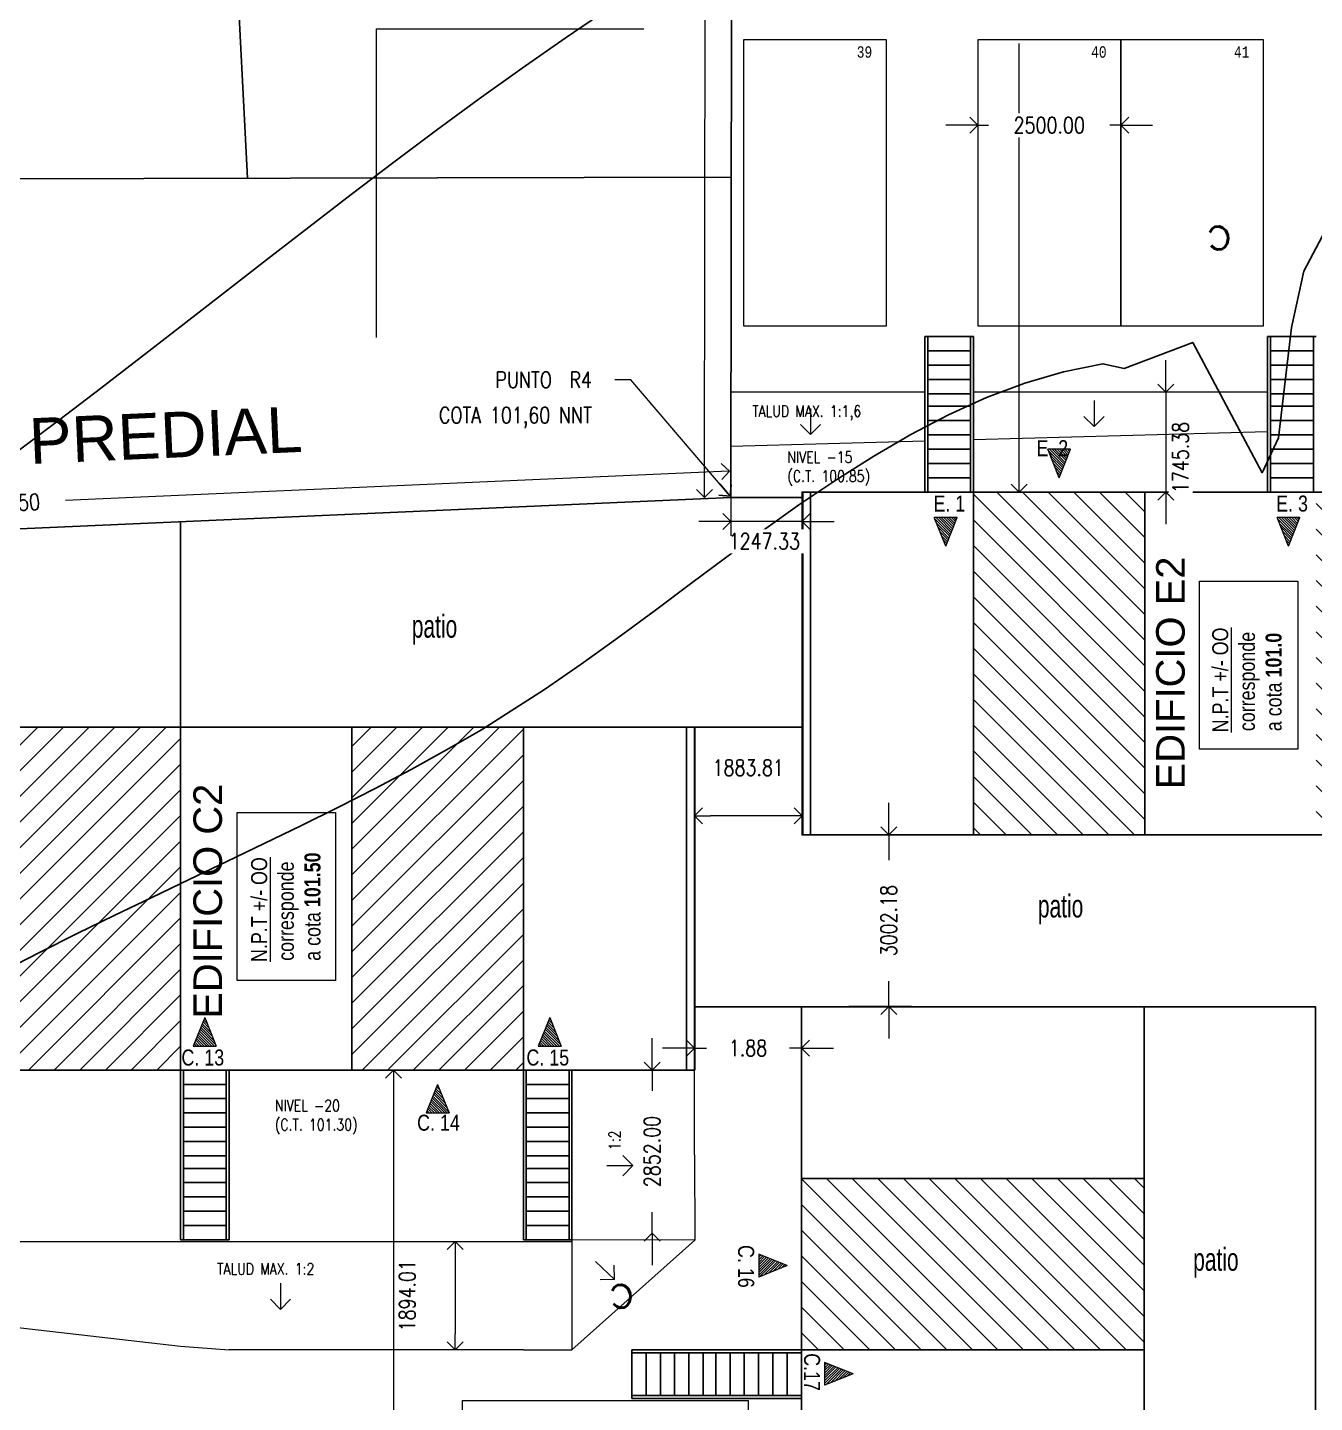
# Model space of a CAD drawing. Header units: metres. Extents: x -632 to 145, y -170 to 252.
# Drawn here: x 9.32 to 31.85, y 30.18 to 54.24 of the extents above; entities that cross this region are included whole.
import ezdxf

# ---------------------------------------------------------------- set-up
doc = ezdxf.new("R2010")
doc.units = ezdxf.units.M
doc.header["$LTSCALE"] = 5
doc.header["$MEASUREMENT"] = 0
doc.layers.get('0').update_dxf_attribs({"color": 30})
doc.layers.get('DEFPOINTS').update_dxf_attribs({"color": 210})
for name, color, linetype, lineweight in [('A-ANNO-SYMB', 3, 'Continuous', 18), ('U-ANNO-TEXT', 3, 'Continuous', 18), ('U-CONT-LEVL', 8, 'Continuous', 18), ('U-PARK-MNR', 255, 'Continuous', 13)]:
    doc.layers.add(name, color=color, linetype=linetype, lineweight=lineweight)
doc.layers.add('U-ANNO-DIMS', color=210, linetype='Continuous', lineweight=18, plot=False)
for name, color, linetype in [('U-BLDG', 7, 'Continuous'), ('U-PROP', 1, 'Continuous'), ('U-STRS', 4, 'Continuous'), ('U-TOPO-CURV', 8, 'Continuous')]:
    doc.layers.add(name, color=color, linetype=linetype)
doc.styles.add('E-ARIAL', font='arial.ttf')
doc.styles.add('E-ROMANS', font='romans.shx', dxfattribs={"width": 0.8})
doc.dimstyles.new('E-0001_ARW_24', dxfattribs={"dimscale": 0.001, "dimtxt": 2.4, "dimasz": 2.4, "dimexe": 1.2, "dimexo": 0.8, "dimgap": 1.2, "dimtad": 0, "dimdec": 0, "dimlfac": 1000, "dimzin": 0, "dimdsep": 46, "dimtxsty": 'E-ROMANS', "dimblk": 'OPEN90', "dimcen": 1.2, "dimclrd": 256, "dimclre": 256, "dimclrt": 256, "dimadec": 0, "dimazin": 0, "dimtfac": 1, "dimtdec": 0, "dimtmove": 1, "dimatfit": 3, "dimldrblk": 'OPEN90', "dimfxl": 1, "dimtfill": 1, "dimtolj": 1, "dimtzin": 0, "dimlwd": -1, "dimarcsym": 0})

# ---------------------------------------------------------------- blocks, each defined once
blk = doc.blocks.new('_Open90')
at = {"color": 0, "linetype": 'ByBlock', "lineweight": -2}
for p, q in [((0, 0), (-1, 0)), ((-0.5, 0.5), (0, 0)), ((0, 0), (-0.5, -0.5))]:
    blk.add_line(p, q, dxfattribs=at)
blk = doc.blocks.new('*D11')
at = {"layer": 'DEFPOINTS', "color": 0, "transparency": 16777216}
for p in [(26.678, 64.118), (27.18, 64.118), (27.18, 46.115)]:
    blk.add_point(p, dxfattribs=at)
at = {"layer": 'U-ANNO-DIMS', "color": 1, "lineweight": -2, "transparency": 16777216}
for p, q in [((27.18, 64.118), (26.278, 64.118)), ((27.18, 46.115), (26.278, 46.115))]:
    blk.add_line(p, q, dxfattribs=at)
at = {"layer": 'U-ANNO-DIMS', "color": 1, "transparency": 16777216}
for p, q in [((26.678, 63.838), (26.678, 56.269)), ((26.678, 46.395), (26.678, 53.965))]:
    blk.add_line(p, q, dxfattribs=at)
at = {"layer": 'U-ANNO-DIMS', "color": 1, "transparency": 16777216, "xscale": 0.28, "yscale": 0.28, "zscale": 0.28}
for p, rotation in [((26.678, 64.118), 90), ((26.678, 46.115), 270)]:
    blk.add_blockref('_Open90', p, dxfattribs=dict(at, rotation=rotation))
at = {"layer": 'U-ANNO-DIMS', "color": 2, "transparency": 16777216, "insert": (26.678, 55.117), "char_height": 0.28, "attachment_point": 5, "rotation": 90, "style": 'E-ROMANS', "bg_fill": 3, "box_fill_scale": 1.25, "bg_fill_color": 256, "bg_fill_true_color": 13158600, "bg_fill_transparency": 0}
blk.add_mtext('\\A1;18003.05', dxfattribs=at)
blk = doc.blocks.new('*D14')
at = {"layer": 'DEFPOINTS', "color": 0, "transparency": 16777216}
for p in [(14.703, 35.999), (15.726, 35.999), (15.383, 10.103)]:
    blk.add_point(p, dxfattribs=at)
at = {"layer": 'U-ANNO-DIMS', "color": 1, "lineweight": -2, "transparency": 16777216}
for p, q in [((14.703, 35.999), (16.126, 35.999)), ((15.383, 10.103), (16.126, 10.103))]:
    blk.add_line(p, q, dxfattribs=at)
at = {"layer": 'U-ANNO-DIMS', "color": 1, "transparency": 16777216}
for p, q in [((15.726, 35.719), (15.726, 20.084)), ((15.726, 10.383), (15.726, 17.748))]:
    blk.add_line(p, q, dxfattribs=at)
at = {"layer": 'U-ANNO-DIMS', "color": 1, "transparency": 16777216, "xscale": 0.28, "yscale": 0.28, "zscale": 0.28}
for p, rotation in [((15.726, 35.999), 90), ((15.726, 10.103), 270)]:
    blk.add_blockref('_Open90', p, dxfattribs=dict(at, rotation=rotation))
at = {"layer": 'U-ANNO-DIMS', "color": 2, "transparency": 16777216, "insert": (15.769, 18.916), "char_height": 0.28, "attachment_point": 5, "rotation": 90, "style": 'E-ROMANS', "bg_fill": 3, "box_fill_scale": 1.25, "bg_fill_color": 256, "bg_fill_true_color": 13158600, "bg_fill_transparency": 0}
blk.add_mtext('\\A1;25896.26', dxfattribs=at)
blk = doc.blocks.new('*D21')
at = {"layer": 'DEFPOINTS', "color": 0, "transparency": 16777216}
for p in [(23.699, 40.115), (24.395, 40.115), (23.699, 37.113)]:
    blk.add_point(p, dxfattribs=at)
at = {"layer": 'U-ANNO-DIMS', "color": 1, "transparency": 16777216}
for p, q in [((24.395, 40.395), (24.395, 40.675)), ((24.395, 40.115), (24.395, 39.675)), ((24.395, 37.113), (24.395, 37.553)), ((24.395, 36.833), (24.395, 36.553))]:
    blk.add_line(p, q, dxfattribs=at)
at = {"layer": 'U-ANNO-DIMS', "color": 1, "lineweight": -2, "transparency": 16777216}
for p, q in [((23.699, 40.115), (24.795, 40.115)), ((23.699, 37.113), (24.795, 37.113))]:
    blk.add_line(p, q, dxfattribs=at)
at = {"layer": 'U-ANNO-DIMS', "color": 1, "transparency": 16777216, "xscale": 0.28, "yscale": 0.28, "zscale": 0.28}
for p, rotation in [((24.395, 40.115), 270), ((24.395, 37.113), 90)]:
    blk.add_blockref('_Open90', p, dxfattribs=dict(at, rotation=rotation))
at = {"layer": 'U-ANNO-DIMS', "color": 2, "transparency": 16777216, "insert": (24.395, 38.614), "char_height": 0.28, "attachment_point": 5, "rotation": 90, "style": 'E-ROMANS', "bg_fill": 3, "box_fill_scale": 1.25, "bg_fill_color": 256, "bg_fill_true_color": 13158600, "bg_fill_transparency": 0}
blk.add_mtext('\\A1;3002.18', dxfattribs=at)
blk = doc.blocks.new('*D100')
at = {"layer": 'DEFPOINTS', "color": 0, "transparency": 16777216}
for p in [(20.375, 35.999), (20.252, 33.147), (20.375, 33.147)]:
    blk.add_point(p, dxfattribs=at)
at = {"layer": 'U-ANNO-DIMS', "color": 1, "transparency": 16777216}
for p, q in [((20.252, 36.279), (20.252, 36.559)), ((20.252, 35.999), (20.252, 35.634)), ((20.252, 33.147), (20.252, 33.512)), ((20.252, 32.867), (20.252, 32.587))]:
    blk.add_line(p, q, dxfattribs=at)
at = {"layer": 'U-ANNO-DIMS', "color": 1, "transparency": 16777216, "xscale": 0.28, "yscale": 0.28, "zscale": 0.28}
for p, rotation in [((20.252, 35.999), 270), ((20.252, 33.147), 90)]:
    blk.add_blockref('_Open90', p, dxfattribs=dict(at, rotation=rotation))
at = {"layer": 'U-ANNO-DIMS', "color": 2, "transparency": 16777216, "insert": (20.252, 34.573), "char_height": 0.28, "attachment_point": 5, "rotation": 90, "style": 'E-ROMANS', "bg_fill": 3, "box_fill_scale": 1.25, "bg_fill_color": 256, "bg_fill_true_color": 13158600, "bg_fill_transparency": 0}
blk.add_mtext('\\A1;2852.00', dxfattribs=at)
blk = doc.blocks.new('*D46')
at = {"layer": 'DEFPOINTS', "color": 0, "transparency": 16777216}
for p in [(20.994, 36.488), (22.868, 36.488), (22.868, 36.385)]:
    blk.add_point(p, dxfattribs=at)
at = {"layer": 'U-ANNO-DIMS', "color": 1, "transparency": 16777216}
for p, q in [((20.714, 36.385), (20.434, 36.385)), ((20.994, 36.385), (21.206, 36.385)), ((22.868, 36.385), (22.656, 36.385)), ((23.148, 36.385), (23.428, 36.385))]:
    blk.add_line(p, q, dxfattribs=at)
at = {"layer": 'U-ANNO-DIMS', "color": 1, "transparency": 16777216, "xscale": 0.28, "yscale": 0.28, "zscale": 0.28}
blk.add_blockref('_Open90', (20.994, 36.385), dxfattribs=at)
at = {"layer": 'U-ANNO-DIMS', "color": 1, "transparency": 16777216, "xscale": 0.28, "yscale": 0.28, "zscale": 0.28, "rotation": 180}
blk.add_blockref('_Open90', (22.868, 36.385), dxfattribs=at)
at = {"layer": 'U-ANNO-DIMS', "color": 2, "transparency": 16777216, "insert": (21.931, 36.385), "char_height": 0.28, "attachment_point": 5, "style": 'E-ROMANS', "bg_fill": 3, "box_fill_scale": 1.25, "bg_fill_color": 256, "bg_fill_true_color": 13158600, "bg_fill_transparency": 0}
blk.add_mtext('\\A1;1.88', dxfattribs=at)
blk = doc.blocks.new('*D47')
at = {"layer": 'DEFPOINTS', "color": 0, "transparency": 16777216}
for p in [(29.11, 47.86), (29.11, 46.115)]:
    blk.add_point(p, dxfattribs=at)
at = {"layer": 'U-ANNO-DIMS', "color": 1, "transparency": 16777216}
for p, q in [((29.245, 48.14), (29.245, 48.42)), ((29.245, 45.835), (29.245, 45.555))]:
    blk.add_line(p, q, dxfattribs=at)
at = {"layer": 'U-ANNO-DIMS', "color": 1, "transparency": 16777216, "xscale": 0.28, "yscale": 0.28, "zscale": 0.28, "rotation": 270}
blk.add_blockref('_Open90', (29.245, 47.86), dxfattribs=at)
at = {"layer": 'U-ANNO-DIMS', "color": 2, "transparency": 16777216, "insert": (29.505, 46.719), "char_height": 0.28, "attachment_point": 5, "rotation": 90, "style": 'E-ROMANS', "bg_fill": 3, "box_fill_scale": 1.25, "bg_fill_color": 256, "bg_fill_true_color": 13158600, "bg_fill_transparency": 0}
blk.add_mtext('\\A1;1745.38', dxfattribs=at)
at = {"layer": 'DEFPOINTS', "color": 0, "transparency": 16777216}
blk.add_point((29.245, 46.115), dxfattribs=at)
at = {"layer": 'U-ANNO-DIMS', "color": 1, "transparency": 16777216}
blk.add_line((29.245, 47.86), (29.245, 46.115), dxfattribs=at)
at = {"layer": 'U-ANNO-DIMS', "color": 1, "transparency": 16777216, "xscale": 0.28, "yscale": 0.28, "zscale": 0.28, "rotation": 90}
blk.add_blockref('_Open90', (29.245, 46.115), dxfattribs=at)
blk = doc.blocks.new('*D58')
at = {"layer": 'DEFPOINTS', "color": 0, "transparency": 16777216}
for p in [(21.61, 46.478), (21.631, 46.019), (-3.95, 44.888)]:
    blk.add_point(p, dxfattribs=at)
at = {"layer": 'U-ANNO-DIMS', "color": 1, "transparency": 16777216}
for p, q in [((21.331, 46.466), (9.987, 45.965)), ((-3.691, 45.36), (7.653, 45.861))]:
    blk.add_line(p, q, dxfattribs=at)
at = {"layer": 'U-ANNO-DIMS', "color": 1, "transparency": 16777216, "xscale": 0.28, "yscale": 0.28, "zscale": 0.28}
for p, rotation in [((21.61, 46.478), 2.531293916479357), ((-3.97, 45.347), 182.5312939164794)]:
    blk.add_blockref('_Open90', p, dxfattribs=dict(at, rotation=rotation))
at = {"layer": 'U-ANNO-DIMS', "color": 2, "transparency": 16777216, "insert": (8.82, 45.913), "char_height": 0.28, "attachment_point": 5, "rotation": 2.5313, "style": 'E-ROMANS', "bg_fill": 3, "box_fill_scale": 1.25, "bg_fill_color": 256, "bg_fill_true_color": 13158600, "bg_fill_transparency": 0}
blk.add_mtext('\\A1;25605.50', dxfattribs=at)
blk = doc.blocks.new('*D59')
at = {"layer": 'DEFPOINTS', "color": 0, "transparency": 16777216}
for p in [(21.21, 75.09), (21.496, 75.09), (21.457, 46.019)]:
    blk.add_point(p, dxfattribs=at)
at = {"layer": 'U-ANNO-DIMS', "color": 1, "transparency": 16777216}
for p, q in [((21.21, 74.81), (21.192, 61.728)), ((21.171, 46.3), (21.189, 59.382))]:
    blk.add_line(p, q, dxfattribs=at)
at = {"layer": 'U-ANNO-DIMS', "color": 1, "transparency": 16777216, "xscale": 0.28, "yscale": 0.28, "zscale": 0.28}
for p, rotation in [((21.21, 75.09), 89.92297910945325), ((21.171, 46.02), 269.9229791094533)]:
    blk.add_blockref('_Open90', p, dxfattribs=dict(at, rotation=rotation))
at = {"layer": 'U-ANNO-DIMS', "color": 2, "transparency": 16777216, "insert": (21.19, 60.555), "char_height": 0.28, "attachment_point": 5, "rotation": 89.923, "style": 'E-ROMANS', "bg_fill": 3, "box_fill_scale": 1.25, "bg_fill_color": 256, "bg_fill_true_color": 13158600, "bg_fill_transparency": 0}
blk.add_mtext('\\A1;29070.64', dxfattribs=at)
blk = doc.blocks.new('*D103')
at = {"layer": 'DEFPOINTS', "color": 0, "transparency": 16777216}
for p in [(16.808, 32.997), (16.808, 31.103), (16.808, 31.103)]:
    blk.add_point(p, dxfattribs=at)
at = {"layer": 'U-ANNO-DIMS', "color": 1, "transparency": 16777216}
blk.add_line((16.808, 32.717), (16.808, 31.383), dxfattribs=at)
at = {"layer": 'U-ANNO-DIMS', "color": 1, "transparency": 16777216, "xscale": 0.28, "yscale": 0.28, "zscale": 0.28}
for p, rotation in [((16.808, 32.997), 90), ((16.808, 31.103), 270)]:
    blk.add_blockref('_Open90', p, dxfattribs=dict(at, rotation=rotation))
at = {"layer": 'U-ANNO-DIMS', "color": 2, "transparency": 16777216, "insert": (15.968, 32.05), "char_height": 0.28, "attachment_point": 5, "rotation": 90, "style": 'E-ROMANS', "bg_fill": 3, "box_fill_scale": 1.25, "bg_fill_color": 256, "bg_fill_true_color": 13158600, "bg_fill_transparency": 0}
blk.add_mtext('\\A1;1894.01', dxfattribs=at)
blk = doc.blocks.new('*D86')
at = {"layer": 'DEFPOINTS', "color": 0, "transparency": 16777216}
for p in [(25.955, 54.026), (28.455, 54.026), (28.455, 52.534)]:
    blk.add_point(p, dxfattribs=at)
at = {"layer": 'U-ANNO-DIMS', "color": 1, "transparency": 16777216}
for p, q in [((25.675, 52.534), (25.395, 52.534)), ((25.955, 52.534), (26.144, 52.534)), ((28.455, 52.534), (28.267, 52.534)), ((28.735, 52.534), (29.015, 52.534))]:
    blk.add_line(p, q, dxfattribs=at)
at = {"layer": 'U-ANNO-DIMS', "color": 1, "transparency": 16777216, "xscale": 0.28, "yscale": 0.28, "zscale": 0.28}
blk.add_blockref('_Open90', (25.955, 52.534), dxfattribs=at)
at = {"layer": 'U-ANNO-DIMS', "color": 1, "transparency": 16777216, "xscale": 0.28, "yscale": 0.28, "zscale": 0.28, "rotation": 180}
blk.add_blockref('_Open90', (28.455, 52.534), dxfattribs=at)
at = {"layer": 'U-ANNO-DIMS', "color": 2, "transparency": 16777216, "insert": (27.205, 52.534), "char_height": 0.28, "attachment_point": 5, "style": 'E-ROMANS', "bg_fill": 3, "box_fill_scale": 1.25, "bg_fill_color": 256, "bg_fill_true_color": 13158600, "bg_fill_transparency": 0}
blk.add_mtext('\\A1;2500.00', dxfattribs=at)
blk = doc.blocks.new('*D94')
at = {"layer": 'DEFPOINTS', "color": 0, "transparency": 16777216}
for p in [(20.994, 40.451), (20.994, 40.115), (22.878, 40.115)]:
    blk.add_point(p, dxfattribs=at)
at = {"layer": 'U-ANNO-DIMS', "color": 1, "transparency": 16777216}
blk.add_line((22.598, 40.451), (21.274, 40.451), dxfattribs=at)
at = {"layer": 'U-ANNO-DIMS', "color": 1, "transparency": 16777216, "xscale": 0.28, "yscale": 0.28, "zscale": 0.28, "rotation": 180}
blk.add_blockref('_Open90', (20.994, 40.451), dxfattribs=at)
at = {"layer": 'U-ANNO-DIMS', "color": 1, "transparency": 16777216, "xscale": 0.28, "yscale": 0.28, "zscale": 0.28}
blk.add_blockref('_Open90', (22.878, 40.451), dxfattribs=at)
at = {"layer": 'U-ANNO-DIMS', "color": 2, "transparency": 16777216, "insert": (21.936, 41.291), "char_height": 0.28, "attachment_point": 5, "style": 'E-ROMANS', "bg_fill": 3, "box_fill_scale": 1.25, "bg_fill_color": 256, "bg_fill_true_color": 13158600, "bg_fill_transparency": 0}
blk.add_mtext('\\A1;1883.81', dxfattribs=at)
blk = doc.blocks.new('*D95')
at = {"layer": 'DEFPOINTS', "color": 0, "transparency": 16777216}
for p in [(21.631, 46.019), (22.878, 46.019), (21.631, 45.599)]:
    blk.add_point(p, dxfattribs=at)
at = {"layer": 'U-ANNO-DIMS', "color": 1, "transparency": 16777216}
for p, q in [((21.351, 45.599), (21.071, 45.599)), ((22.878, 45.599), (21.631, 45.599)), ((23.158, 45.599), (23.438, 45.599))]:
    blk.add_line(p, q, dxfattribs=at)
at = {"layer": 'U-ANNO-DIMS', "color": 2, "transparency": 16777216, "insert": (22.218, 45.253), "char_height": 0.28, "attachment_point": 5, "style": 'E-ROMANS', "bg_fill": 3, "box_fill_scale": 1.25, "bg_fill_color": 256, "bg_fill_true_color": 13158600, "bg_fill_transparency": 0}
blk.add_mtext('\\A1;1247.33', dxfattribs=at)
at = {"layer": 'U-ANNO-DIMS', "color": 1, "transparency": 16777216, "xscale": 0.28, "yscale": 0.28, "zscale": 0.28}
blk.add_blockref('_Open90', (21.631, 45.599), dxfattribs=at)
at = {"layer": 'U-ANNO-DIMS', "color": 1, "transparency": 16777216, "xscale": 0.28, "yscale": 0.28, "zscale": 0.28, "rotation": 180}
blk.add_blockref('_Open90', (22.878, 45.599), dxfattribs=at)

msp = doc.modelspace()

# ---------------------------------------------------------------- hatches: boundary and pattern name
at = {"layer": 'A-ANNO-SYMB'}
h = msp.add_hatch(dxfattribs=at)
h.set_pattern_fill('ANSI31', color=256, scale=0.01, style=0)
h.set_pattern_definition([(135, (28.64745, 53.426778), (-0.02245064, -0.02245064), [])])
h.paths.add_polyline_path([(25.393469, 45.168464), (25.193469, 45.668464), (25.593469, 45.668464)])
h = msp.add_hatch(dxfattribs=at)
h.set_pattern_fill('ANSI31', color=256, scale=0.01, style=0)
h.set_pattern_definition([(135, (34.64745, 53.426778), (-0.02245064, -0.02245064), [])])
h.paths.add_polyline_path([(31.393469, 45.168464), (31.193469, 45.668464), (31.593469, 45.668464)])
h = msp.add_hatch(dxfattribs=at)
h.set_pattern_fill('ANSI31', color=256, scale=0.01, angle=-180, style=0)
h.set_pattern_definition([(315, (9.169532, 28.660074), (0.02245064, 0.02245064), [])])
h.paths.add_polyline_path([(12.423512, 36.918388), (12.623512, 36.418388), (12.223512, 36.418388)])
h = msp.add_hatch(dxfattribs=at)
h.set_pattern_fill('ANSI31', color=256, scale=0.01, angle=-180, style=0)
h.set_pattern_definition([(315, (15.20797, 28.660074), (0.02245064, 0.02245064), [])])
h.paths.add_polyline_path([(18.46195, 36.918388), (18.66195, 36.418388), (18.26195, 36.418388)])
h = msp.add_hatch(dxfattribs=at)
h.set_pattern_fill('ANSI31', color=256, scale=0.01, angle=-180, style=0)
h.set_pattern_definition([(315, (13.24602, 27.49075), (0.02245064, 0.02245064), [])])
h.paths.add_polyline_path([(16.5, 35.749064), (16.7, 35.249064), (16.3, 35.249064)])
h = msp.add_hatch(dxfattribs=at)
h.set_pattern_fill('ANSI31', color=256, scale=0.01, angle=-270, style=0)
h.set_pattern_definition([(225, (14.36069, 35.830625), (0.02245064, -0.02245064), [])])
h.paths.add_polyline_path([(22.619005, 32.576644), (22.119005, 32.376644), (22.119005, 32.776644)])
h = msp.add_hatch(dxfattribs=at)
h.set_pattern_fill('ANSI31', color=256, scale=0.01, angle=-270, style=0)
h.set_pattern_definition([(225, (15.514902, 33.937038), (0.02245064, -0.02245064), [])])
h.paths.add_polyline_path([(23.773217, 30.683057), (23.273217, 30.483057), (23.273217, 30.883057)])
at = {"layer": 'U-BLDG'}
h = msp.add_hatch(dxfattribs=at)
h.set_pattern_fill('ANSI31', color=256, scale=0.1, angle=3.3640869, style=0)
h.set_pattern_definition([(135, (38.01553, -32.51636), (0.2245064, 0.2245064), [])])
h.paths.add_polyline_path([(37.877849, 46.114986), (40.877849, 46.114986), (40.877849, 44.578533), (40.87784, 44.578533), (40.87784, 40.114986), (37.877849, 40.114986)])
h.paths.add_polyline_path([(31.877849, 46.114986), (34.877849, 46.114986), (34.877849, 40.114986), (31.877849, 40.114986)])
h.paths.add_polyline_path([(25.877849, 46.114986), (28.877849, 46.114986), (28.877849, 40.114986), (25.877849, 40.114986)])
h = msp.add_hatch(dxfattribs=at)
h.set_pattern_fill('ANSI31', color=256, scale=0.1, angle=3.3640869, style=0)
h.set_pattern_definition([(45, (23.8623, -32.09583), (-0.2245064, 0.2245064), [])])
h.paths.add_polyline_path([(6, 41.999064), (3, 41.999064), (3, 35.999064), (6, 35.999064)])
h.paths.add_polyline_path([(12, 41.999064), (9, 41.999064), (9, 35.999064), (12, 35.999064)])
h.paths.add_polyline_path([(15, 35.999064), (18, 35.999064), (18, 41.999064), (15, 41.999064)])
h = msp.add_hatch(dxfattribs=at)
h.set_pattern_fill('ANSI31', color=256, scale=0.1, angle=93.3640869, style=0)
h.set_pattern_definition([(135, (25.72995, -32.52854), (-0.2245064, -0.2245064), [])])
h.paths.add_polyline_path([(28.867633, 31.102804), (28.867633, 34.102804), (22.867633, 34.102804), (22.867633, 31.102804)])
h.paths.add_polyline_path([(22.867633, 28.102804), (22.867633, 25.102804), (28.867633, 25.102804), (28.867633, 28.102804)])
h.paths.add_polyline_path([(28.867633, 19.102804), (28.867633, 22.102804), (22.867633, 22.102804), (22.867633, 19.102804)])
h.paths.add_polyline_path([(28.867633, 13.102804), (28.867633, 16.102804), (22.867633, 16.102804), (22.867633, 13.102804)])
h.paths.add_polyline_path([(34.867633, 34.102804), (34.867633, 31.102804), (40.867633, 31.102804), (40.867633, 34.102804)])
h.paths.add_polyline_path([(34.867633, 28.102804), (34.867633, 25.102804), (40.867633, 25.102804), (40.867633, 28.102804)])
h.paths.add_polyline_path([(34.867633, 22.102804), (34.867633, 19.102804), (40.867633, 19.102804), (40.867633, 22.102804)])
h.paths.add_polyline_path([(40.867633, 13.102804), (40.867633, 16.102804), (34.867633, 16.102804), (34.867633, 13.102804)])

# ---------------------------------------------------------------- linework, layer by layer
at = {"layer": 'A-ANNO-SYMB'}
for p, q in [((15.424058, 54.22363), (15.424058, 48.818729)), ((15.424058, 54.22363), (20.111402, 54.22363)), ((27.377849, 46.364986), (27.577849, 46.864986)), ((25.593469, 45.668464), (25.193469, 45.668464)), ((25.393469, 45.168464), (25.193469, 45.668464)), ((25.393469, 45.168464), (25.593469, 45.668464)), ((31.593469, 45.668464), (31.193469, 45.668464)), ((31.393469, 45.168464), (31.193469, 45.668464)), ((31.393469, 45.168464), (31.593469, 45.668464)), ((12.423512, 36.918388), (12.223512, 36.418388)), ((12.423512, 36.918388), (12.623512, 36.418388)), ((18.46195, 36.918388), (18.26195, 36.418388)), ((18.46195, 36.918388), (18.66195, 36.418388)), ((12.223512, 36.418388), (12.623512, 36.418388)), ((18.26195, 36.418388), (18.66195, 36.418388)), ((16.5, 35.749064), (16.3, 35.249064)), ((16.5, 35.749064), (16.7, 35.249064)), ((16.3, 35.249064), (16.7, 35.249064)), ((22.119005, 32.776644), (22.119005, 32.376644)), ((22.619005, 32.576644), (22.119005, 32.776644)), ((22.619005, 32.576644), (22.119005, 32.376644)), ((23.273217, 30.883057), (23.273217, 30.483057)), ((23.773217, 30.683057), (23.273217, 30.883057)), ((23.773217, 30.683057), (23.273217, 30.483057))]:
    msp.add_line(p, q, dxfattribs=at)
at = {"layer": 'U-ANNO-DIMS'}
for p, q in [((27.988283, 47.718488), (27.988283, 47.258914)), ((23.025625, 47.578962), (23.025625, 47.119388)), ((27.988283, 47.258914), (27.811506, 47.43569)), ((27.988283, 47.258914), (28.165059, 47.43569)), ((23.025625, 47.119388), (22.848848, 47.296164)), ((23.025625, 47.119388), (23.202401, 47.296164)), ((19.918591, 34.327244), (19.741815, 34.50402)), ((19.459017, 34.327244), (19.918591, 34.327244)), ((19.918591, 34.327244), (19.741815, 34.150467)), ((19.262935, 32.649714), (19.596641, 32.333725)), ((19.596641, 32.333725), (19.589826, 32.583633)), ((13.748124, 32.270128), (13.748124, 31.810553)), ((19.596641, 32.333725), (19.346734, 32.32691)), ((13.748124, 31.810553), (13.571347, 31.98733)), ((13.748124, 31.810553), (13.924901, 31.98733))]:
    msp.add_line(p, q, dxfattribs=at)
at = {"layer": 'U-ANNO-TEXT'}
for points in [[(29.83205, 41.613541), (29.83205, 44.553444), (31.553243, 44.553444), (31.553243, 41.613541)], [(12.992892, 37.567995), (12.992892, 40.507898), (14.714085, 40.507898), (14.714085, 37.567995)]]:
    msp.add_lwpolyline(points, close=True, dxfattribs=at)
at = {"layer": 'U-BLDG'}
for points in [[(23.028851, 46.114986), (23.028851, 40.114986), (22.891029, 40.114986), (22.891029, 46.114986)], [(20.994035, 41.999064), (20.994035, 35.999064), (20.856213, 35.999064), (20.856213, 41.999064)]]:
    msp.add_lwpolyline(points, close=True, dxfattribs=at)
for points in [[(28.877849, 40.114986), (28.877849, 46.114986), (25.877849, 46.114986), (25.877849, 40.114986), (28.877849, 40.114986)], [(9, 35.999064), (9, 41.999064), (12, 41.999064), (12, 35.999064), (9, 35.999064)], [(15, 35.999064), (15, 41.999064), (18, 41.999064), (18, 35.999064), (15, 35.999064)], [(22.867633, 34.102804), (28.867633, 34.102804), (28.867633, 31.102804), (22.867633, 31.102804), (22.867633, 34.102804)]]:
    msp.add_lwpolyline(points, dxfattribs=at)
at = {"layer": 'U-CONT-LEVL'}
for p, q in [((25.027849, 47.860364), (21.632995, 47.860364)), ((25.027849, 47.004448), (21.631718, 46.910428)), ((20.997018, 34.514064), (20.994035, 35.999064)), ((20.997018, 34.514064), (20.999701, 33.022678)), ((18.849997, 32.996622), (18.849997, 32.496622)), ((18.84995, 32.496622), (18.84995, 31.996622)), ((18.849904, 31.996622), (18.849904, 31.496622)), ((8.999907, 31.511897), (11.999907, 31.165286)), ((18.849857, 31.496622), (18.849857, 31.102804)), ((11.999907, 31.165286), (12.849907, 31.102804)), ((17.99986, 31.102804), (18.849857, 31.102804))]:
    msp.add_line(p, q, dxfattribs=at)
at = {"layer": 'U-PARK-MNR'}
for points in [[(21.853366, 49.026109), (24.353366, 49.026109), (24.353366, 54.026109), (21.853366, 54.026109)], [(28.455406, 49.026109), (30.955406, 49.026109), (30.955406, 54.026109), (28.455406, 54.026109)], [(16.933115, 27.713939), (16.933115, 30.213939), (21.933115, 30.213939), (21.933115, 27.713939)]]:
    msp.add_lwpolyline(points, close=True, dxfattribs=at)
at = {"layer": 'U-PROP'}
for p, q in [((21.63052, 46.019336), (21.669599, 75.089949)), ((13.169018, 51.606837), (11.97753, 75.048755)), ((21.638055, 51.6245), (-3.913299, 51.571209)), ((-3.949996, 44.888468), (21.63052, 46.019336)), ((21.63052, 46.019336), (22.877849, 46.019336)), ((22.877849, 40.114986), (22.877849, 46.114986)), ((49.888066, 46.114986), (22.877849, 46.114986)), ((11.99855, 45.593524), (11.99855, 36.020846)), ((20.999991, 41.999064), (22.877849, 41.999064)), ((21, 41.999064), (21, 35.999064)), ((22.877857, 37.102804), (21, 37.102804)), ((12, 35.999064), (0, 35.999064)), ((12, 35.999064), (21, 35.999064))]:
    msp.add_line(p, q, dxfattribs=at)
for points in [[(40.877849, 46.114986), (22.877849, 46.114986), (22.877849, 40.114986), (40.877849, 40.114986)], [(20.999991, 41.999064), (21, 35.999064), (3, 35.999064), (3, 41.999064)], [(22.867633, 37.102804), (22.867633, 28.102804), (31.867633, 28.102804), (31.867633, 37.102804)], [(22.867633, 10.102804), (22.867633, 37.102804), (28.867633, 37.102804), (28.867633, 10.102804)]]:
    msp.add_lwpolyline(points, close=True, dxfattribs=at)
at = {"layer": 'U-STRS'}
for p, q in [((25.027849, 47.834986), (25.027849, 48.834986)), ((25.877849, 48.834986), (25.027849, 48.834986)), ((25.077849, 47.834986), (25.077849, 48.834986)), ((25.827849, 48.834986), (25.077849, 48.834986)), ((25.827849, 46.114986), (25.827849, 48.834986)), ((25.877849, 46.114986), (25.877849, 48.834986)), ((31.027849, 47.834986), (31.027849, 48.834986)), ((31.877849, 48.834986), (31.027849, 48.834986)), ((31.077849, 47.834986), (31.077849, 48.834986)), ((31.827849, 48.834986), (31.077849, 48.834986)), ((31.827849, 46.114986), (31.827849, 48.834986)), ((25.827849, 48.584986), (25.077849, 48.584986)), ((31.827849, 48.584986), (31.077849, 48.584986)), ((25.827849, 48.334986), (25.077849, 48.334986)), ((31.827849, 48.334986), (31.077849, 48.334986)), ((25.827849, 48.084986), (25.077849, 48.084986)), ((31.827849, 48.084986), (31.077849, 48.084986)), ((25.027849, 46.114986), (25.027849, 47.834986)), ((25.827849, 47.834986), (25.077849, 47.834986)), ((25.077849, 46.114986), (25.077849, 47.834986)), ((31.027849, 46.114986), (31.027849, 47.834986)), ((31.827849, 47.834986), (31.077849, 47.834986)), ((31.077849, 46.114986), (31.077849, 47.834986)), ((25.827849, 47.614986), (25.077849, 47.614986)), ((31.827849, 47.614986), (31.077849, 47.614986)), ((25.827849, 47.364986), (25.077849, 47.364986)), ((31.827849, 47.364986), (31.077849, 47.364986)), ((25.827849, 47.114986), (25.077849, 47.114986)), ((31.827849, 47.114986), (31.077849, 47.114986)), ((25.827849, 46.864986), (25.077849, 46.864986)), ((31.827849, 46.864986), (31.077849, 46.864986)), ((25.827849, 46.614986), (25.077849, 46.614986)), ((31.827849, 46.614986), (31.077849, 46.614986)), ((25.827849, 46.364986), (25.077849, 46.364986)), ((31.827849, 46.364986), (31.077849, 46.364986)), ((25.877849, 46.114986), (25.027849, 46.114986)), ((31.877849, 46.114986), (31.027849, 46.114986)), ((12, 35.999064), (12, 34.279064)), ((12.85, 35.999064), (12, 35.999064)), ((12.05, 35.999064), (12.05, 34.279064)), ((12.8, 35.999064), (12.8, 33.029064)), ((12.85, 35.999064), (12.85, 33.029064)), ((18, 35.999064), (18, 34.279064)), ((18.85, 35.999064), (18, 35.999064)), ((18.05, 35.999064), (18.05, 34.279064)), ((18.8, 35.999064), (18.8, 33.029064)), ((18.85, 35.999064), (18.85, 33.029064)), ((12.8, 35.749064), (12.05, 35.749064)), ((18.8, 35.749064), (18.05, 35.749064)), ((12.8, 35.499064), (12.05, 35.499064)), ((18.8, 35.499064), (18.05, 35.499064)), ((12.8, 35.249064), (12.05, 35.249064)), ((18.8, 35.249064), (18.05, 35.249064)), ((12.8, 34.999064), (12.05, 34.999064)), ((18.8, 34.999064), (18.05, 34.999064)), ((12.8, 34.749064), (12.05, 34.749064)), ((18.8, 34.749064), (18.05, 34.749064)), ((12.8, 34.499064), (12.05, 34.499064)), ((18.8, 34.499064), (18.05, 34.499064)), ((12, 34.279064), (12, 33.029064)), ((12.05, 34.279064), (12.05, 33.029064)), ((12.8, 34.279064), (12.05, 34.279064)), ((18, 34.279064), (18, 33.029064)), ((18.05, 34.279064), (18.05, 33.029064)), ((18.8, 34.279064), (18.05, 34.279064)), ((12.8, 34.029064), (12.05, 34.029064)), ((18.8, 34.029064), (18.05, 34.029064)), ((12.8, 33.779064), (12.05, 33.779064)), ((18.8, 33.779064), (18.05, 33.779064)), ((12.8, 33.529064), (12.05, 33.529064)), ((18.8, 33.529064), (18.05, 33.529064)), ((12.8, 33.279064), (12.05, 33.279064)), ((18.8, 33.279064), (18.05, 33.279064)), ((12.85, 33.029064), (12, 33.029064)), ((18.85, 33.029064), (18, 33.029064)), ((18.85, 33.029064), (18.849997, 32.996622)), ((21.147633, 31.102804), (19.897633, 31.102804)), ((19.897633, 30.252804), (19.897633, 31.102804)), ((21.147633, 31.052804), (19.897633, 31.052804)), ((20.147633, 30.302804), (20.147633, 31.052804)), ((20.397633, 30.302804), (20.397633, 31.052804)), ((20.647633, 30.302804), (20.647633, 31.052804)), ((20.897633, 30.302804), (20.897633, 31.052804)), ((22.867633, 31.102804), (21.147633, 31.102804)), ((21.147633, 30.302804), (21.147633, 31.052804)), ((22.867633, 31.052804), (21.147633, 31.052804)), ((21.367633, 30.302804), (21.367633, 31.052804)), ((21.617633, 30.302804), (21.617633, 31.052804)), ((21.867633, 30.302804), (21.867633, 31.052804)), ((22.117633, 30.302804), (22.117633, 31.052804)), ((22.367633, 30.302804), (22.367633, 31.052804)), ((22.617633, 30.302804), (22.617633, 31.052804)), ((22.867633, 30.252804), (22.867633, 31.102804)), ((22.867633, 30.302804), (19.897633, 30.302804)), ((22.867633, 30.252804), (19.897633, 30.252804))]:
    msp.add_line(p, q, dxfattribs=at)
at = {"layer": 'U-TOPO-CURV', "elevation": 102}
msp.add_lwpolyline([(19.479386, 54.567817), (18.729187, 54.059391), (17.978704, 53.534564), (17.228564, 52.995791), (16.479396, 52.445529), (15.731826, 51.886235), (14.986482, 51.320367), (14.24399, 50.750379), (13.504982, 50.178729), (12.77008, 49.607874), (12.039915, 49.040271), (11.315114, 48.478377), (10.596303, 47.924648), (9.884111, 47.38154), (9.179165, 46.851511)], dxfattribs=at)

# ---------------------------------------------------------------- texts
at = {"layer": 'U-ANNO-TEXT'}
for s, height, rotation, style, p in [('c', 0.6, 186.5658641, 'E-ROMANS', (30.38646, 50.786346)), ('LIMITE PREDIAL', 0.8, 2.5734655, 'E-ARIAL', (5.460136, 46.42822)), ('c', 0.6, 186.5658641, 'E-ROMANS', (19.926455, 32.266054))]:
    msp.add_text(s, height=height, rotation=rotation, dxfattribs=dict(at, style=style)).set_placement(p)
at = {"layer": 'U-ANNO-TEXT', "attachment_point": 1, "style": 'E-ROMANS'}
for s, insert, char_height, width in [('{\\fMonospac821 BT|b0|i0|c0|p49;39}', (23.835318, 53.915577), 0.2, 0.3971), ('{\\fMonospac821 BT|b0|i0|c0|p49;40}', (27.937358, 53.915577), 0.2, 0.3971), ('{\\fMonospac821 BT|b0|i0|c0|p49;41}', (30.437358, 53.915577), 0.2, 0.3971), ('{\\fArial|b0|i0|c0|p34;E. 1}', (25.176908, 46.052964), 0.28, 1.6507), ('{\\fArial|b0|i0|c0|p34;E. 3}', (31.176908, 46.052964), 0.28, 1.6507), ('{\\fArial Narrow|b0|i0|c0|p34;patio}', (16.047717, 43.965728), 0.4, 3.7363), ('{\\fArial Narrow|b0|i0|c0|p34;patio}', (27.006131, 39.069467), 0.4, 3.7363), ('{\\fArial|b0|i0|c0|p34;C. 13}', (12.015493, 36.358663), 0.28, 1.6507), ('{\\fArial|b0|i0|c0|p34;C. 15}', (18.053931, 36.358663), 0.28, 1.6507), ('{\\fArial Narrow|b0|i0|c0|p34;patio}', (29.724226, 32.886597), 0.4, 3.7363)]:
    msp.add_mtext(s, dxfattribs=dict(at, insert=insert, char_height=char_height, width=width))
at = {"layer": 'U-ANNO-TEXT', "style": 'E-ROMANS'}
for s, insert, char_height, attachment_point in [('PUNTO  R4', (19.200943, 48.077273), 0.28, 6), ('COTA 101,60 NNT', (19.200943, 47.417808), 0.28, 6), ('TALUD MAX. 1:1,6', (22.007576, 47.49958), 0.2, 4), ('NIVEL -15\\P(C.T. 100.85)', (22.62097, 46.525937), 0.2, 4), ('TALUD MAX. 1:2', (12.640475, 32.519002), 0.2, 4)]:
    msp.add_mtext(s, dxfattribs=dict(at, insert=insert, char_height=char_height, attachment_point=attachment_point))
at = {"layer": 'U-ANNO-TEXT', "rotation": 90}
for s, insert, char_height, attachment_point, style in [('EDIFICIO E2', (29.329113, 44.985289), 0.5, 6, 'E-ARIAL'), ('EDIFICIO C2', (12.478146, 41.010209), 0.5, 6, 'E-ARIAL'), ('1:2', (19.597938, 34.599236), 0.2, 4, 'E-ROMANS')]:
    msp.add_mtext(s, dxfattribs=dict(at, insert=insert, char_height=char_height, attachment_point=attachment_point, style=style))
at = {"layer": 'U-ANNO-TEXT', "char_height": 0.28, "attachment_point": 1, "style": 'E-ROMANS'}
for s, insert, width, rotation in [(' {\\fArial|b0|i0|c0|p34;\\LN.P.T +/- OO\\P\\l  corresponde \\P  a cota \\fArial|b1|i0|c0|p34;101.0}', (30.057854, 41.755794), 9.3704, 90), (' {\\fArial|b0|i0|c0|p34;\\LN.P.T +/- OO\\P\\l  corresponde \\P  a cota \\fArial|b1|i0|c0|p34;101.50}', (13.235648, 37.736828), 9.3704, 90), ('{\\fArial|b0|i0|c0|p34;C. 16}', (22.039276, 32.937459), 1.6507, 270), ('{\\fArial|b0|i0|c0|p34;C.17}', (23.193487, 31.043872), 1.6507, 270)]:
    msp.add_mtext(s, dxfattribs=dict(at, insert=insert, width=width, rotation=rotation))

# ---------------------------------------------------------------- next in the draw order: dimensions: what is measured, and where the dimension line sits
at = {"layer": 'U-ANNO-DIMS'}
for base, p1, p2, override, picture, middle in [((26.678168, 64.118033), (27.180424, 46.114986), (27.180424, 64.118033), {"dimscale": 1, "dimtxt": 0.28, "dimasz": 0.28, "dimexe": 0.4, "dimexo": 0, "dimgap": 0.4, "dimtad": 0, "dimdec": 2, "dimzin": 1, "dimtxsty": 'E-ROMANS', "dimcen": 0.1, "dimclrd": 1, "dimclre": 1, "dimclrt": 2, "dimtdec": 0, "dimtmove": 1, "dimtzin": 1}, '*D11', (26.678168, 55.116509)), ((24.394596, 40.114986), (23.699302, 37.112804), (23.699302, 40.114986), {"dimscale": 1, "dimtxt": 0.28, "dimasz": 0.28, "dimexe": 0.4, "dimexo": 0, "dimgap": 0.4, "dimtad": 0, "dimdec": 2, "dimzin": 1, "dimtxsty": 'E-ROMANS', "dimcen": 0.1, "dimclrd": 1, "dimclre": 1, "dimclrt": 2, "dimtdec": 0, "dimtmove": 1, "dimtzin": 1}, '*D21', (24.394596, 38.613895)), ((20.2516161399, 33.1470692467), (20.3752904584, 35.9990642477), (20.3750240913, 33.1470692467), {"dimscale": 1, "dimtxt": 0.28, "dimasz": 0.28, "dimexe": 0.1, "dimexo": 0, "dimgap": 0.4, "dimtad": 0, "dimdec": 2, "dimzin": 1, "dimtxsty": 'E-ROMANS', "dimcen": 0.1, "dimse1": 1, "dimse2": 1, "dimclrd": 1, "dimclre": 250, "dimclrt": 2, "dimtdec": 2, "dimtmove": 2, "dimtzin": 1}, '*D100', (20.2516161399, 34.5730667472))]:
    dim = msp.add_linear_dim(base=base, p1=p1, p2=p2, angle=90, dimstyle='E-0001_ARW_24', override=override, dxfattribs=at)
    dim.commit()
    dim.dimension.update_dxf_attribs({"geometry": picture, "text_midpoint": middle})
for base, p1, p2, override, picture, middle in [((29.244955, 46.114986), (29.110151, 47.860364), (29.110151, 46.114986), {"dimscale": 1, "dimtxt": 0.28, "dimasz": 0.28, "dimexe": 0.1, "dimexo": 0, "dimgap": 0.4, "dimtad": 0, "dimdec": 2, "dimzin": 1, "dimtxsty": 'E-ROMANS', "dimcen": 0.1, "dimse1": 1, "dimse2": 1, "dimclrd": 1, "dimclre": 250, "dimclrt": 2, "dimtdec": 2, "dimtmove": 2, "dimtzin": 1}, '*D47', (29.505351, 46.718503)), ((15.725925, 35.999064), (15.382847, 10.102804), (14.703038, 35.999064), {"dimscale": 1, "dimtxt": 0.28, "dimasz": 0.28, "dimexe": 0.4, "dimexo": 0, "dimgap": 0.4, "dimtad": 0, "dimdec": 2, "dimzin": 1, "dimtxsty": 'E-ROMANS', "dimcen": 0.1, "dimclrd": 1, "dimclre": 1, "dimclrt": 2, "dimtdec": 0, "dimtmove": 1, "dimtzin": 1}, '*D14', (15.769318, 18.916001))]:
    dim = msp.add_linear_dim(base=base, p1=p1, p2=p2, angle=90, dimstyle='E-0001_ARW_24', override=override, dxfattribs=at)
    dim.commit()
    dim.dimension.update_dxf_attribs({"geometry": picture, "text_midpoint": middle, "dimtype": 160})
dim = msp.add_aligned_dim(p1=(-3.949996, 44.888468), p2=(21.63052, 46.019336), distance=0.459475, dimstyle='E-0001_ARW_24', override={"dimscale": 1, "dimtxt": 0.28, "dimasz": 0.28, "dimexe": 0.1, "dimexo": 0, "dimgap": 0.4, "dimtad": 0, "dimdec": 2, "dimzin": 1, "dimtxsty": 'E-ROMANS', "dimcen": 0.1, "dimse1": 1, "dimse2": 1, "dimclrd": 1, "dimclre": 250, "dimclrt": 2, "dimtdec": 2, "dimtmove": 2, "dimtzin": 1}, dxfattribs=at)
dim.commit()
dim.dimension.update_dxf_attribs({"geometry": '*D58', "text_midpoint": (8.819969, 45.912929)})

# ---------------------------------------------------------------- next in the draw order: hatches: boundary and pattern name
at = {"layer": 'A-ANNO-SYMB'}
h = msp.add_hatch(dxfattribs=at)
h.set_pattern_fill('ANSI31', color=256, scale=0.01, style=0)
h.set_pattern_definition([(135, (30.63183, 54.6233), (-0.02245064, -0.02245064), [])])
h.paths.add_polyline_path([(27.377849, 46.364986), (27.177849, 46.864986), (27.577849, 46.864986)])

# ---------------------------------------------------------------- next in the draw order: linework, layer by layer
for p in [(27.577849, 46.864986), (27.377849, 46.364986)]:
    msp.add_line(p, (27.177849, 46.864986), dxfattribs=at)
at = {"layer": 'U-CONT-LEVL'}
for p, q in [((31.027849, 47.860364), (25.877849, 47.860364)), ((31.027849, 47.170556), (25.877849, 47.02798)), ((6, 32.997822), (18.849997, 32.996622)), ((20.999701, 33.022678), (18.849857, 31.102804)), ((20.999701, 33.022678), (18.85, 33.029064)), ((17.99986, 31.102804), (12.849907, 31.102804))]:
    msp.add_line(p, q, dxfattribs=at)
at = {"layer": 'U-PARK-MNR'}
msp.add_lwpolyline([(25.955406, 49.026109), (28.455406, 49.026109), (28.455406, 54.026109), (25.955406, 54.026109)], close=True, dxfattribs=at)

# ---------------------------------------------------------------- next in the draw order: texts
at = {"layer": 'U-ANNO-TEXT', "char_height": 0.28, "width": 1.6507, "attachment_point": 1, "style": 'E-ROMANS'}
for s, insert in [('{\\fArial|b0|i0|c0|p34;E. 2}', (26.979528, 47.022383)), ('{\\fArial|b0|i0|c0|p34;C. 14}', (16.140312, 35.21778))]:
    msp.add_mtext(s, dxfattribs=dict(at, insert=insert))
at = {"layer": 'U-ANNO-TEXT', "insert": (13.651078, 35.177531), "char_height": 0.2, "attachment_point": 4, "style": 'E-ROMANS'}
msp.add_mtext('NIVEL -20\\P(C.T. 101.30)', dxfattribs=at)

# ---------------------------------------------------------------- next in the draw order: dimensions: what is measured, and where the dimension line sits
at = {"layer": 'U-ANNO-DIMS'}
dim = msp.add_aligned_dim(p1=(21.456813, 46.019336), p2=(21.495891, 75.089949), distance=0.285994, dimstyle='E-0001_ARW_24', override={"dimscale": 1, "dimtxt": 0.28, "dimasz": 0.28, "dimexe": 0.1, "dimexo": 0, "dimgap": 0.4, "dimtad": 0, "dimdec": 2, "dimzin": 1, "dimtxsty": 'E-ROMANS', "dimcen": 0.1, "dimse1": 1, "dimse2": 1, "dimclrd": 1, "dimclre": 250, "dimclrt": 2, "dimtdec": 2, "dimtmove": 2, "dimtzin": 1}, dxfattribs=at)
dim.commit()
dim.dimension.update_dxf_attribs({"geometry": '*D59', "text_midpoint": (21.190358, 60.555027)})
dim = msp.add_linear_dim(base=(22.867633, 36.384582), p1=(20.994035, 36.487953), p2=(22.867633, 36.487953), text='1.88', dimstyle='E-0001_ARW_24', override={"dimscale": 1, "dimtxt": 0.28, "dimasz": 0.28, "dimexe": 0.1, "dimexo": 0, "dimgap": 0.4, "dimtad": 0, "dimdec": 2, "dimzin": 1, "dimtxsty": 'E-ROMANS', "dimcen": 0.1, "dimse1": 1, "dimse2": 1, "dimclrd": 1, "dimclre": 250, "dimclrt": 2, "dimtdec": 2, "dimtmove": 2, "dimtzin": 1}, dxfattribs=at)
dim.commit()
dim.dimension.update_dxf_attribs({"geometry": '*D46', "text_midpoint": (21.930834, 36.384582)})

# ---------------------------------------------------------------- next in the draw order: linework, layer by layer
at = {"layer": 'U-TOPO-CURV', "elevation": 101.5}
msp.add_lwpolyline([(32.037917, 50.69933), (31.660634, 49.979473), (31.448003, 48.996447), (31.3247, 47.9559), (31.215403, 47.063481), (30.934233, 46.453251), (29.717973, 48.733052), (28.516225, 48.274608), (28.145621, 48.359319), (27.456846, 48.220056), (26.777202, 48.021017), (26.105809, 47.768059), (25.441788, 47.467043), (24.784257, 47.123825), (24.13234, 46.744267), (23.485156, 46.334227), (22.841824, 45.899562), (22.201465, 45.446134), (21.5632, 44.979799), (20.92615, 44.506417), (20.289433, 44.031848), (19.652172, 43.561948), (19.013486, 43.10258), (18.372495, 42.659599), (17.265759, 41.955208), (16.656602, 41.602453), (16.035328, 41.259846), (15.403701, 40.925896), (14.763483, 40.59911), (14.116435, 40.277996), (13.464321, 39.961059), (12.808902, 39.646808), (12.15194, 39.333752), (11.495197, 39.020395), (10.840438, 38.705247), (10.189422, 38.386814), (9.543912, 38.063603), (8.905671, 37.734123)], dxfattribs=at)

# ---------------------------------------------------------------- next in the draw order: dimensions: what is measured, and where the dimension line sits
at = {"layer": 'U-ANNO-DIMS'}
dim = msp.add_linear_dim(base=(28.455406, 52.534203), p1=(25.955406, 54.026109), p2=(28.455406, 54.026109), dimstyle='E-0001_ARW_24', override={"dimscale": 1, "dimtxt": 0.28, "dimasz": 0.28, "dimexe": 0.1, "dimexo": 0, "dimgap": 0.4, "dimtad": 0, "dimdec": 2, "dimzin": 1, "dimtxsty": 'E-ROMANS', "dimcen": 0.1, "dimse1": 1, "dimse2": 1, "dimclrd": 1, "dimclre": 250, "dimclrt": 2, "dimtdec": 2, "dimtmove": 2, "dimtzin": 1}, dxfattribs=at)
dim.commit()
dim.dimension.update_dxf_attribs({"geometry": '*D86', "text_midpoint": (27.205406, 52.534203)})
dim = msp.add_linear_dim(base=(16.808011, 31.102804), p1=(16.808011, 32.996813), p2=(16.808011, 31.102804), angle=90, dimstyle='E-0001_ARW_24', override={"dimscale": 1, "dimtxt": 0.28, "dimasz": 0.28, "dimexe": 0.1, "dimexo": 0, "dimgap": 0.4, "dimtad": 0, "dimdec": 2, "dimzin": 1, "dimtxsty": 'E-ROMANS', "dimcen": 0.1, "dimse1": 1, "dimse2": 1, "dimclrd": 1, "dimclre": 250, "dimclrt": 2, "dimtdec": 2, "dimtmove": 2, "dimtzin": 1}, dxfattribs=at)
dim.commit()
dim.dimension.update_dxf_attribs({"geometry": '*D103', "text_midpoint": (15.968011, 32.049808)})

# ---------------------------------------------------------------- next in the draw order: leaders
at = {"layer": 'U-ANNO-DIMS', "annotation_type": 0, "has_hookline": 1, "hookline_direction": 1, "text_width": 1.92}
msp.add_leader([(21.621821, 46.043404), (19.880943, 48.077273), (19.600943, 48.077273)], dimstyle='E-0001_ARW_24', override={"dimscale": 1, "dimtxt": 0.28, "dimasz": 0.28, "dimexe": 0.4, "dimexo": 0, "dimgap": 0.4, "dimtad": 0, "dimdec": 2, "dimzin": 1, "dimtxsty": 'E-ROMANS', "dimcen": 0.1, "dimclrd": 1, "dimclre": 1, "dimclrt": 2, "dimtzin": 1}, dxfattribs=at)

# ---------------------------------------------------------------- next in the draw order: dimensions: what is measured, and where the dimension line sits
at = {"layer": 'U-ANNO-DIMS'}
dim = msp.add_linear_dim(base=(21.63052, 45.599076), p1=(22.877849, 46.019336), p2=(21.63052, 46.019336), dimstyle='E-0001_ARW_24', override={"dimscale": 1, "dimtxt": 0.28, "dimasz": 0.28, "dimexe": 0.1, "dimexo": 0, "dimgap": 0.4, "dimtad": 0, "dimdec": 2, "dimzin": 1, "dimtxsty": 'E-ROMANS', "dimcen": 0.1, "dimse1": 1, "dimse2": 1, "dimclrd": 1, "dimclre": 250, "dimclrt": 2, "dimtdec": 2, "dimtmove": 2, "dimtzin": 1}, dxfattribs=at)
dim.commit()
dim.dimension.update_dxf_attribs({"geometry": '*D95', "text_midpoint": (22.217828, 45.253114), "dimtype": 160})
dim = msp.add_linear_dim(base=(20.994035, 40.450914), p1=(22.877849, 40.114986), p2=(20.994035, 40.114986), dimstyle='E-0001_ARW_24', override={"dimscale": 1, "dimtxt": 0.28, "dimasz": 0.28, "dimexe": 0.1, "dimexo": 0, "dimgap": 0.4, "dimtad": 0, "dimdec": 2, "dimzin": 1, "dimtxsty": 'E-ROMANS', "dimcen": 0.1, "dimse1": 1, "dimse2": 1, "dimclrd": 1, "dimclre": 250, "dimclrt": 2, "dimtdec": 2, "dimtmove": 2, "dimtzin": 1}, dxfattribs=at)
dim.commit()
dim.dimension.update_dxf_attribs({"geometry": '*D94', "text_midpoint": (21.935942, 41.290914)})

# ---------------------------------------------------------------- next in the draw order: linework, layer by layer
at = {"layer": 'U-CONT-LEVL'}
msp.add_line((21.63052, 46.019336), (21.63052, 45.346252), dxfattribs=at)

doc.saveas('drawing.dxf')
